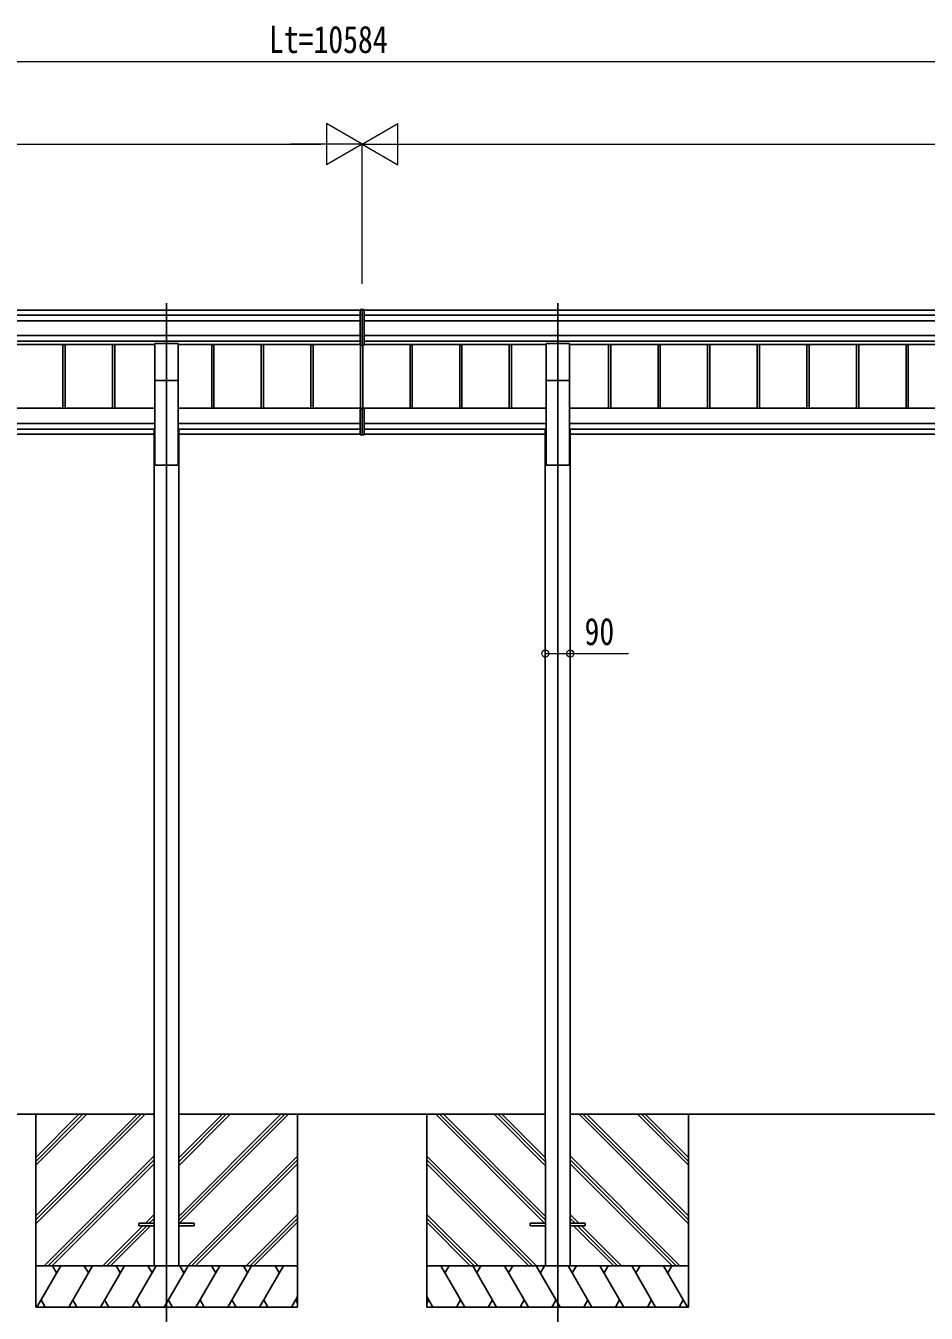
# Model space of a CAD drawing. Units: millimetres, scale not verified. Extents: x -12615 to 12615, y -8910 to 8910.
# Drawn here: x -1414 to 1854, y -5850 to -1177 of the extents above; entities that cross this region are included whole.
import ezdxf
from ezdxf.enums import TextEntityAlignment as Align

# ---------------------------------------------------------------- set-up
doc = ezdxf.new("R2010")
doc.units = ezdxf.units.MM
doc.header["$LTSCALE"] = 30
for name, color, linetype in [('0-3_YKK_12', 2, 'Continuous'), ('0-4_YKK_13', 4, 'Continuous'), ('0-5_YKK_A1', 4, 'Continuous')]:
    doc.layers.add(name, color=color, linetype=linetype)
doc.layers.add('0-6_YKK_D', color=6, linetype='Continuous', lineweight=18)
doc.styles.add('ＭＳ ゴシック', font='')
doc.styles.get('ＭＳ ゴシック').set_extended_font_data('MS Gothic')

msp = doc.modelspace()

# ---------------------------------------------------------------- linework, layer by layer
at = {"layer": '0-3_YKK_12'}
for p, q in [((-903.08, -2184.26), (-903.08, -2724.84)), ((516.92, -2184.26), (516.92, -2724.84)), ((-903.08, -2724.84), (-903.08, -5928.03)), ((516.92, -2724.84), (516.92, -5928.03))]:
    msp.add_line(p, q, dxfattribs=at)
at = {"layer": '0-4_YKK_13'}
for p, q in [((-193.08, -2206.1), (-200.58, -2206.6)), ((-200.58, -2336.5), (-200.58, -2206.6)), ((-185.58, -2206.6), (-193.08, -2206.1)), ((-193.08, -2206.1), (-193.08, -2337)), ((-185.58, -2336.5), (-185.58, -2206.6)), ((-945.58, -2463.82), (-945.58, -2330.6)), ((-945.58, -2330.6), (-860.58, -2330.6)), ((-860.58, -2463.82), (-860.58, -2330.6)), ((474.42, -2463.82), (474.42, -2330.6)), ((559.42, -2330.6), (474.42, -2330.6)), ((559.42, -2463.82), (559.42, -2330.6)), ((-945.58, -2463.82), (-860.58, -2463.82)), ((559.42, -2463.82), (474.42, -2463.82)), ((-200.58, -2567.17), (-200.58, -2661.78)), ((-195.58, -2566.17), (-199.58, -2566.17)), ((-193.08, -2565.11), (-193.08, -2662.29)), ((-190.58, -2566.14), (-186.58, -2566.17)), ((-185.58, -2567.17), (-185.58, -2661.78)), ((-200.58, -2661.79), (-193.08, -2662.29)), ((-193.08, -2662.29), (-185.58, -2661.79)), ((-1003.08, -5522.77), (-1003.08, -5531.77)), ((-948.08, -5522.77), (-1003.08, -5522.77)), ((-948.08, -5531.77), (-1003.08, -5531.77)), ((-803.08, -5522.77), (-858.08, -5522.77)), ((-803.08, -5531.77), (-858.08, -5531.77)), ((-803.08, -5522.77), (-803.08, -5531.77)), ((416.92, -5522.77), (416.92, -5531.77)), ((416.92, -5522.77), (471.92, -5522.77)), ((416.92, -5531.77), (471.92, -5531.77)), ((561.92, -5522.77), (616.92, -5522.77)), ((561.92, -5531.77), (616.92, -5531.77)), ((616.92, -5522.77), (616.92, -5531.77))]:
    msp.add_line(p, q, dxfattribs=at)
for points in [[(-200.58, -2336.5), (-193.08, -2337), (-185.58, -2336.5)], [(-195.58, -2566.15), (-195.58, -2565.58), (-195.58, -2565.13)], [(-190.58, -2566.15), (-190.58, -2565.58), (-190.58, -2565.13)]]:
    msp.add_lwpolyline(points, dxfattribs=at)
for centre, major_axis, start_param, end_param in [((-199.58, -2567.17), (0.909, 0.42), 1.1412323, 2.7120287), ((-186.58, -2567.17), (0.909, -0.42), 0.429564, 2.0003603)]:
    msp.add_ellipse(centre, major_axis=major_axis, ratio=0.991593, start_param=start_param, end_param=end_param, dxfattribs=at)
at = {"layer": '0-5_YKK_A1'}
for p, q in [((-5397.18, -2208.75), (-200.58, -2208.75)), ((-5381.18, -2227.32), (-200.58, -2227.32)), ((5011.02, -2208.75), (-185.58, -2208.75)), ((4995.02, -2227.32), (-185.58, -2227.32)), ((-5381.18, -2247.25), (-200.58, -2247.25)), ((4995.02, -2247.25), (-185.58, -2247.25)), ((-5381.18, -2301.12), (-200.58, -2301.12)), ((-5381.18, -2321.06), (-200.58, -2321.06)), ((-2760.58, -2334.02), (-945.58, -2334.02)), ((-1279.13, -2334.02), (-1279.13, -2565.12)), ((-1270.98, -2334.02), (-1270.98, -2565.12)), ((-1099.13, -2334.02), (-1099.13, -2565.12)), ((-1090.98, -2334.02), (-1090.98, -2565.12)), ((-860.58, -2334.02), (-200.58, -2334.02)), ((-739.13, -2334.02), (-739.13, -2565.12)), ((-730.98, -2334.02), (-730.98, -2565.12)), ((-559.13, -2334.02), (-559.13, -2565.12)), ((-550.98, -2334.02), (-550.98, -2565.12)), ((-379.13, -2334.02), (-379.13, -2565.12)), ((-370.98, -2334.02), (-370.98, -2565.12)), ((4995.02, -2301.12), (-185.58, -2301.12)), ((4995.02, -2321.06), (-185.58, -2321.06)), ((474.42, -2334.02), (-185.58, -2334.02)), ((-19.13, -2334.02), (-19.13, -2565.12)), ((-10.98, -2334.02), (-10.98, -2565.12)), ((160.87, -2334.02), (160.87, -2565.12)), ((169.02, -2334.02), (169.02, -2565.12)), ((340.87, -2334.02), (340.87, -2565.12)), ((349.02, -2334.02), (349.02, -2565.12)), ((2374.42, -2334.02), (559.42, -2334.02)), ((700.87, -2334.02), (700.87, -2565.12)), ((709.02, -2334.02), (709.02, -2565.12)), ((880.87, -2334.02), (880.87, -2565.12)), ((889.02, -2334.02), (889.02, -2565.12)), ((1060.87, -2334.02), (1060.87, -2565.12)), ((1069.02, -2334.02), (1069.02, -2565.12)), ((1240.87, -2334.02), (1240.87, -2565.12)), ((1249.02, -2334.02), (1249.02, -2565.12)), ((1420.87, -2334.02), (1420.87, -2565.12)), ((1429.02, -2334.02), (1429.02, -2565.12)), ((1600.87, -2334.02), (1600.87, -2565.12)), ((1609.02, -2334.02), (1609.02, -2565.12)), ((1780.87, -2334.02), (1780.87, -2565.12)), ((1789.02, -2334.02), (1789.02, -2565.12)), ((-199.13, -2336.59), (-199.13, -2565.12)), ((-190.98, -2336.86), (-190.98, -2565.12)), ((-945.58, -2463.82), (-945.58, -2771.72)), ((-860.58, -2463.82), (-860.58, -2771.72)), ((474.42, -2463.82), (474.42, -2771.72)), ((559.42, -2463.82), (559.42, -2771.72)), ((-945.58, -2565.12), (-2760.58, -2565.12)), ((-860.58, -2565.12), (-193.08, -2565.12)), ((474.42, -2565.12), (-193.08, -2565.12)), ((559.42, -2565.12), (2374.42, -2565.12)), ((-2760.58, -2620.61), (-945.58, -2620.61)), ((-945.58, -2640.34), (-2760.58, -2640.34)), ((-948.28, -2658.74), (-2757.88, -2658.75)), ((-948.28, -2642.72), (-945.58, -2642.72)), ((-200.58, -2620.61), (-860.58, -2620.61)), ((-860.58, -2640.34), (-200.58, -2640.34)), ((-857.88, -2642.72), (-860.58, -2642.72)), ((-857.88, -2658.75), (-200.58, -2658.75)), ((-222.98, -2658.75), (-222.48, -2658.75)), ((-185.58, -2620.61), (474.42, -2620.61)), ((474.42, -2640.34), (-185.58, -2640.34)), ((471.72, -2658.75), (-185.58, -2658.75)), ((-163.18, -2658.75), (-163.68, -2658.75)), ((471.72, -2642.72), (474.42, -2642.72)), ((2374.42, -2620.61), (559.42, -2620.61)), ((559.42, -2640.34), (2374.42, -2640.34)), ((562.12, -2642.72), (559.42, -2642.72)), ((562.12, -2658.74), (2371.72, -2658.75)), ((-945.58, -2771.72), (-860.58, -2771.72)), ((-930.58, -2771.72), (-875.58, -2771.72)), ((559.42, -2771.72), (474.42, -2771.72)), ((544.42, -2771.72), (489.42, -2771.72)), ((-2757.94, -5126.92), (-948.22, -5127.2)), ((-1377.88, -5127.27), (-1377.88, -5827.27)), ((-1377.88, -5496.44), (-1008.7, -5127.27)), ((-1377.88, -5510.58), (-994.56, -5127.27)), ((-1377.88, -5524.73), (-980.42, -5127.27)), ((-1377.88, -5312.6), (-1192.55, -5127.27)), ((-1377.88, -5298.45), (-1206.69, -5127.27)), ((-1377.88, -5284.31), (-1220.84, -5127.27)), ((-857.94, -5127.07), (-129.69, -5127.27)), ((-857.68, -5496.74), (-488.2, -5127.27)), ((-857.68, -5510.88), (-474.06, -5127.27)), ((-857.68, -5312.9), (-672.05, -5127.27)), ((-857.68, -5298.75), (-686.19, -5127.27)), ((-857.68, -5284.61), (-700.34, -5127.27)), ((-855.42, -5522.77), (-459.92, -5127.27)), ((-427.88, -5127.27), (-427.88, -5827.27)), ((471.78, -5127.07), (-256.47, -5127.27)), ((41.72, -5127.27), (41.72, -5827.27)), ((469.26, -5522.77), (73.75, -5127.27)), ((471.52, -5510.88), (87.9, -5127.27)), ((471.52, -5496.74), (102.04, -5127.27)), ((471.52, -5312.9), (285.89, -5127.27)), ((471.52, -5298.75), (300.03, -5127.27)), ((471.52, -5284.61), (314.17, -5127.27)), ((2371.78, -5126.92), (562.06, -5127.2)), ((991.72, -5524.73), (594.25, -5127.27)), ((991.72, -5510.58), (608.4, -5127.27)), ((991.72, -5496.44), (622.54, -5127.27)), ((991.72, -5312.6), (806.39, -5127.27)), ((991.72, -5298.45), (820.53, -5127.27)), ((991.72, -5284.31), (834.67, -5127.27)), ((991.72, -5127.27), (991.72, -5827.27)), ((-1346.57, -5677.27), (-948.08, -5278.78)), ((-826.07, -5677.27), (-427.88, -5279.08)), ((439.91, -5677.27), (41.72, -5279.08)), ((960.41, -5677.27), (561.92, -5278.78)), ((-1332.43, -5677.27), (-948.08, -5292.92)), ((-1318.29, -5677.27), (-948.08, -5307.06)), ((-811.93, -5677.27), (-427.88, -5293.22)), ((-797.79, -5677.27), (-427.88, -5307.36)), ((425.77, -5677.27), (41.72, -5293.22)), ((411.62, -5677.27), (41.72, -5307.36)), ((946.27, -5677.27), (561.92, -5292.92)), ((932.12, -5677.27), (561.92, -5307.06)), ((-979.94, -5522.77), (-948.08, -5490.91)), ((-965.8, -5522.77), (-948.08, -5505.05)), ((-613.94, -5677.27), (-427.88, -5491.21)), ((-599.8, -5677.27), (-427.88, -5505.35)), ((227.78, -5677.27), (41.72, -5491.21)), ((213.63, -5677.27), (41.72, -5505.35)), ((593.78, -5522.77), (561.92, -5490.91)), ((579.63, -5522.77), (561.92, -5505.05)), ((-1134.44, -5677.27), (-988.94, -5531.77)), ((-1120.3, -5677.27), (-974.8, -5531.77)), ((-1106.16, -5677.27), (-960.66, -5531.77)), ((-951.66, -5522.77), (-948.08, -5519.19)), ((-585.66, -5677.27), (-427.88, -5519.49)), ((199.49, -5677.27), (41.72, -5519.49)), ((565.49, -5522.77), (561.92, -5519.19)), ((719.99, -5677.27), (574.49, -5531.77)), ((734.13, -5677.27), (588.63, -5531.77)), ((748.28, -5677.27), (602.78, -5531.77)), ((-427.88, -5677.27), (-1377.88, -5677.27)), ((-1373.61, -5827.27), (-1287, -5677.27)), ((-1302.01, -5703.25), (-1317.01, -5677.27)), ((-1258.14, -5827.27), (-1171.53, -5677.27)), ((-1186.53, -5703.25), (-1201.53, -5677.26)), ((-1142.67, -5827.26), (-1056.06, -5677.27)), ((-1071.06, -5703.25), (-1086.07, -5677.27)), ((-1027.2, -5827.27), (-940.59, -5677.27)), ((-955.59, -5703.25), (-970.6, -5677.27)), ((-911.73, -5827.27), (-825.12, -5677.27)), ((-840.12, -5703.25), (-855.13, -5677.26)), ((-796.26, -5827.27), (-709.65, -5677.27)), ((-724.65, -5703.25), (-739.65, -5677.27)), ((-680.79, -5827.27), (-594.18, -5677.27)), ((-624.18, -5677.27), (-609.18, -5703.25)), ((-565.32, -5827.27), (-478.71, -5677.27)), ((-508.71, -5677.27), (-493.71, -5703.25)), ((41.72, -5677.27), (991.72, -5677.27)), ((179.15, -5827.27), (92.55, -5677.27)), ((122.55, -5677.27), (107.55, -5703.25)), ((294.62, -5827.27), (208.02, -5677.27)), ((238.02, -5677.27), (223.02, -5703.25)), ((410.09, -5827.27), (323.49, -5677.27)), ((338.49, -5703.25), (353.49, -5677.27)), ((525.56, -5827.27), (438.96, -5677.27)), ((453.96, -5703.25), (468.96, -5677.26)), ((641.03, -5827.27), (554.43, -5677.27)), ((569.43, -5703.25), (584.43, -5677.27)), ((756.5, -5827.26), (669.9, -5677.27)), ((684.9, -5703.25), (699.9, -5677.27)), ((871.97, -5827.27), (785.37, -5677.27)), ((800.37, -5703.25), (815.37, -5677.26)), ((987.44, -5827.27), (900.84, -5677.27)), ((915.84, -5703.25), (930.84, -5677.27)), ((-449.85, -5827.27), (-427.88, -5789.22)), ((63.68, -5827.27), (41.72, -5789.22)), ((-1377.88, -5827.27), (-427.88, -5827.27)), ((-1358.61, -5801.29), (-1343.61, -5827.27)), ((-1243.14, -5801.29), (-1228.14, -5827.27)), ((-1127.67, -5801.29), (-1112.67, -5827.26)), ((-1012.2, -5801.28), (-997.2, -5827.27)), ((-896.73, -5801.29), (-881.73, -5827.27)), ((-781.26, -5801.29), (-766.26, -5827.27)), ((-665.79, -5801.29), (-650.79, -5827.27)), ((-550.32, -5801.29), (-535.32, -5827.27)), ((-434.85, -5801.29), (-427.88, -5813.35)), ((48.68, -5801.29), (41.72, -5813.35)), ((991.72, -5827.27), (41.72, -5827.27)), ((164.15, -5801.29), (149.15, -5827.27)), ((279.62, -5801.29), (264.62, -5827.27)), ((395.09, -5801.29), (380.09, -5827.27)), ((510.56, -5801.29), (495.56, -5827.27)), ((626.03, -5801.28), (611.03, -5827.27)), ((741.5, -5801.29), (726.5, -5827.26)), ((856.97, -5801.29), (841.97, -5827.27)), ((972.44, -5801.29), (957.44, -5827.27))]:
    msp.add_line(p, q, dxfattribs=at)
for points in [[(-948.28, -2642.72), (-948.28, -4902.27), (-948.08, -5677.27)], [(-857.88, -2642.72), (-857.88, -4902.27), (-858.08, -5677.27)], [(471.72, -2642.72), (471.72, -4902.27), (471.92, -5677.27)], [(562.12, -2642.72), (562.12, -4902.27), (561.92, -5677.27)]]:
    msp.add_lwpolyline(points, dxfattribs=at)
at = {"layer": '0-6_YKK_D'}
for p, q in [((-5335.18, -1306.5), (4949.02, -1306.5)), ((-193.08, -1606.5), (-322.99, -1531.5)), ((-322.99, -1531.5), (-322.99, -1681.5)), ((-193.08, -1606.5), (-63.18, -1531.5)), ((-63.18, -1681.5), (-63.18, -1531.5)), ((-5335.18, -1606.5), (-343.08, -1606.5)), ((-193.08, -1606.5), (-452.89, -1606.5)), ((-193.08, -1606.5), (-322.99, -1681.5)), ((-193.08, -2114), (-193.08, -1605.5)), ((-193.08, -2112.3), (-193.08, -1605.5)), ((-193.08, -1606.5), (-63.18, -1681.5)), ((-193.08, -1606.5), (66.72, -1606.5)), ((-43.08, -1606.5), (4949.02, -1606.5))]:
    msp.add_line(p, q, dxfattribs=at)
msp.add_lwpolyline([(471.72, -3455.3), (562.12, -3455.3), (773.52, -3455.3)], dxfattribs=at)
for centre in [(471.72, -3455.3), (562.12, -3455.3)]:
    msp.add_circle(centre, 12.75, dxfattribs=at)

# ---------------------------------------------------------------- texts
at = {"layer": '0-6_YKK_D', "style": 'ＭＳ ゴシック', "width": 0.8}
for s, p in [('Lt=10584', (-531.48, -1305.5)), ('90', (614.12, -3454.3))]:
    msp.add_text(s, height=98.97, dxfattribs=at).set_placement(p, align=Align.BOTTOM_LEFT)

doc.saveas('drawing.dxf')
